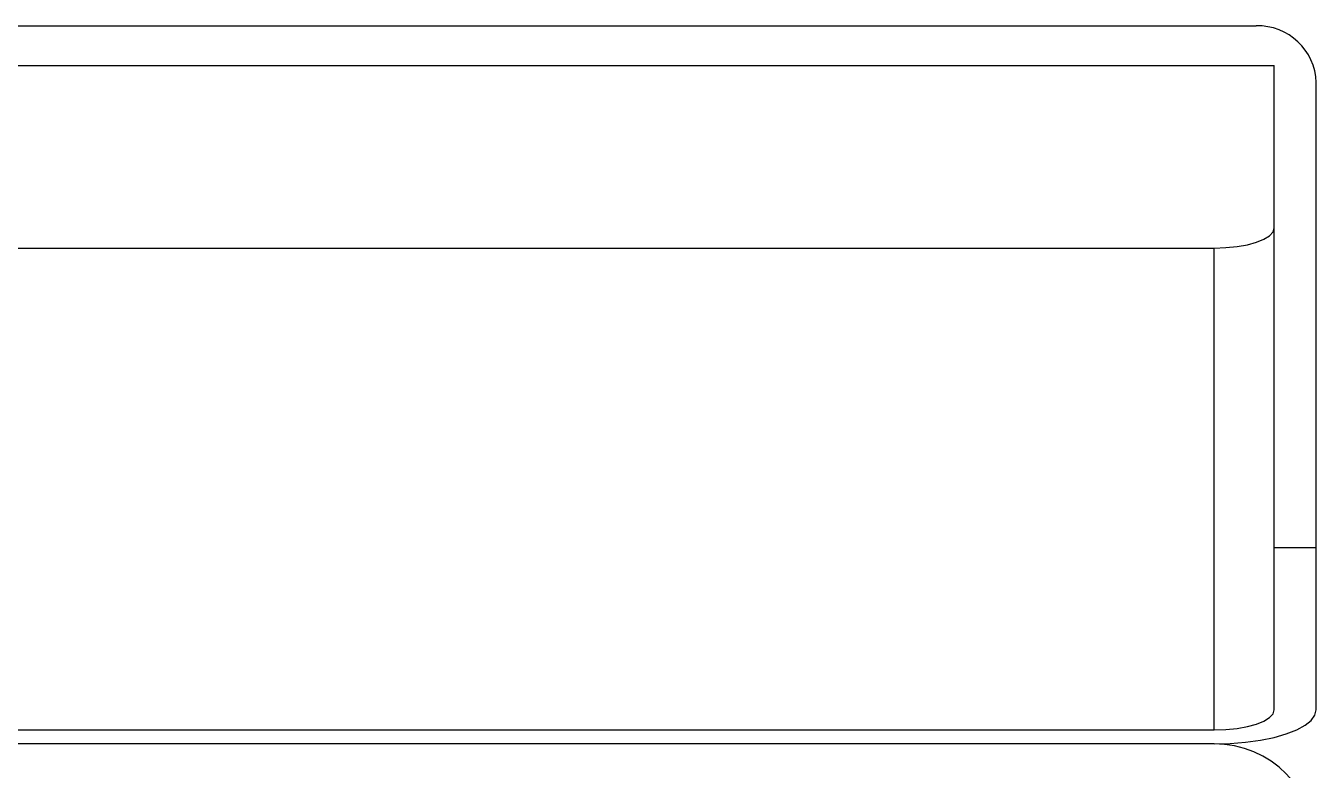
# Model space of a CAD drawing. Header units: millimetres. Extents: x -172 to 278, y -210 to 212.
# Drawn here: x 53.7 to 268.5, y 88.3 to 212.1 of the extents above; entities that cross this region are included whole.
import ezdxf

# ---------------------------------------------------------------- set-up
doc = ezdxf.new("R2010")
doc.units = ezdxf.units.MM

msp = doc.modelspace()

# ---------------------------------------------------------------- linework, layer by layer
at = {"color": 7, "linetype": 'Continuous', "lineweight": 25}
for p, q in [((-162.46, 212.14), (258.54, 212.14)), ((-165.46, 205.54), (261.54, 205.54)), ((261.54, 98.31), (261.54, 205.54)), ((268.54, 98.31), (268.54, 202.71)), ((-155.46, 175.17), (251.54, 175.17)), ((251.54, 94.99), (251.54, 175.17)), ((261.54, 125.36), (268.54, 125.36)), ((-155.46, 94.99), (251.54, 94.99)), ((251.54, 92.67), (-155.46, 92.67))]:
    msp.add_line(p, q, dxfattribs=at)
at = {"color": 7, "linetype": 'Continuous', "lineweight": 25, "flags": 128}
for points in [[(251.54, 175.17), (253.49, 175.24), (255.37, 175.43), (257.1, 175.73), (258.61, 176.14), (259.85, 176.65), (260.78, 177.22), (261.35, 177.84), (261.54, 178.49)], [(251.54, 92.67), (254.2, 92.74), (256.79, 92.94), (259.26, 93.28), (261.53, 93.75), (263.56, 94.32), (265.29, 94.99), (266.69, 95.75), (267.71, 96.57), (268.33, 97.43), (268.54, 98.31)], [(251.54, 94.99), (253.49, 95.05), (255.37, 95.24), (257.1, 95.55), (258.61, 95.96), (259.85, 96.47), (260.78, 97.04), (261.35, 97.66), (261.54, 98.31)]]:
    msp.add_lwpolyline(points, dxfattribs=at)
at = {"color": 7, "linetype": 'Continuous', "lineweight": 25}
for centre, radius, start, end in [((258.82, 202.42), 9.73, 1.7195, 91.622), ((251.54, 75.67), 17, 0, 90)]:
    msp.add_arc(centre, radius, start, end, dxfattribs=at)

doc.saveas('drawing.dxf')
